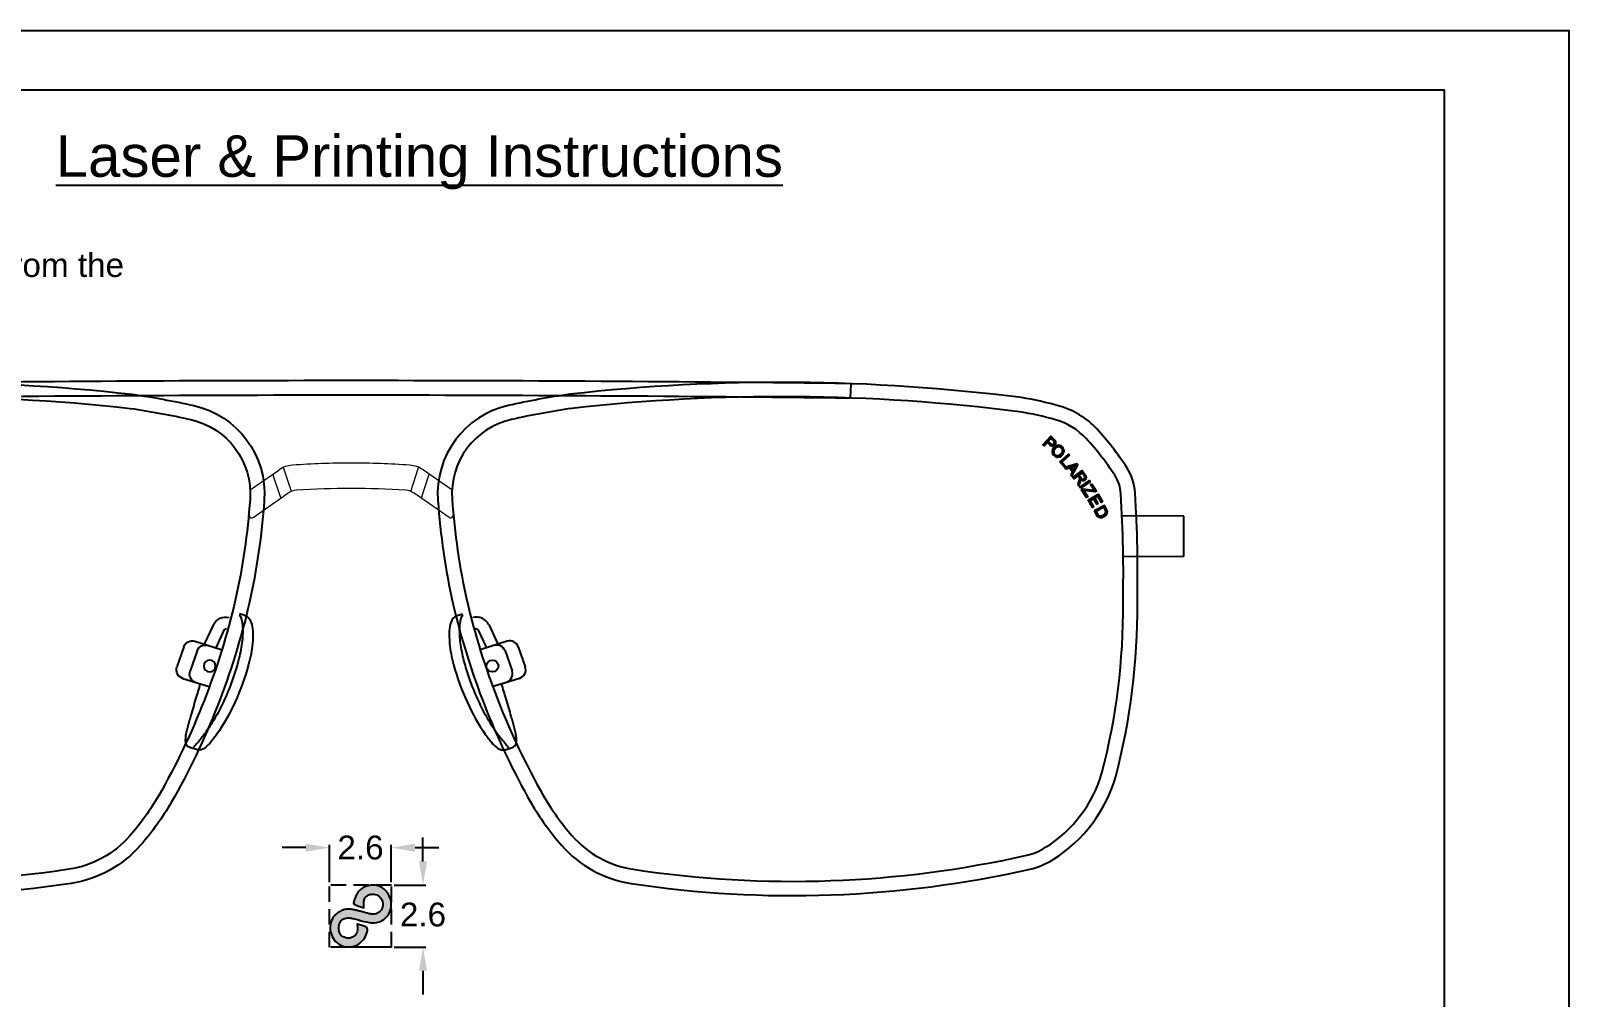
# Model space of a CAD drawing. Header units: millimetres. Extents: x 1399 to 2555, y 1196 to 1555.
# Drawn here: x 1479.7 to 1609, y 1473.3 to 1554.6 of the extents above; entities that cross this region are included whole.
import ezdxf
from ezdxf import colors
from ezdxf.entities.mleader import LeaderData, LeaderLine
from ezdxf.math import Vec2, Vec3

# ---------------------------------------------------------------- set-up
doc = ezdxf.new("R2010")
doc.units = ezdxf.units.MM
doc.linetypes.add('DASHED', pattern=[19.05, 12.7, -6.35])
doc.linetypes.add('HIDDEN2', pattern=[0.1875, 0.125, -0.0625])
doc.layers.add('Dimension', color=3, linetype='Continuous')
doc.layers.add('Hidden Line', color=1, linetype='HIDDEN2')
doc.layers.add('绘图层', color=7, linetype='Continuous', lineweight=15)
doc.styles.get("Standard").update_dxf_attribs({"font": 'arial.ttf'})
doc.dimstyles.new('Standard$0', dxfattribs={"dimtxt": 2.3, "dimasz": 2, "dimexe": 1, "dimexo": 1, "dimgap": 1, "dimtad": 0, "dimtih": 1, "dimtoh": 1, "dimdec": 1, "dimzin": 0, "dimdsep": 46, "dimtxsty": 'Standard', "dimcen": 0, "dimclrd": 4, "dimclre": 4, "dimclrt": 4, "dimadec": 1, "dimazin": 0, "dimtfac": 1, "dimtdec": 1, "dimtofl": 0, "dimtmove": 0, "dimatfit": 0, "dimfxl": 1, "dimtolj": 1, "dimtzin": 0, "dimarcsym": 0})

# ---------------------------------------------------------------- blocks, each defined once
blk = doc.blocks.new('mn')
at = {"color": 7}
for p, q in [((6512.1, -4128.87), (6512.55, -4128.72)), ((6514.77, -4129.55), (6515.6, -4131.17)), ((6513.88, -4130), (6514.64, -4131.5)), ((6516.37, -4130.9), (6514.2, -4131.65)), ((6516.22, -4131.72), (6516.86, -4133.38)), ((6517.32, -4131.34), (6517.96, -4133)), ((6517.5, -4133.98), (6515.31, -4134.73)), ((6516.49, -4140.01), (6517.09, -4139.81))]:
    blk.add_line(p, q, dxfattribs=at)
blk.add_circle((6515.2, -4133.02), 0.5, dxfattribs=at)
for centre, radius, start, end in [((6513.74, -4130.13), 1.18, 29.5662, 105.1946), ((6513.74, -4130.13), 0.18, 29.5662, 109.3578), ((6516.62, -4131.61), 0.75, 21.0536, 108.9615), ((6515.52, -4131.99), 0.75, 21.0536, 108.9615), ((6516.16, -4133.65), 0.75, 288.9615, 21.0536), ((6517.26, -4133.27), 0.75, 288.9615, 21.0536), ((6516.92, -4139.34), 0.5, 288.9615, 352.0354)]:
    blk.add_arc(centre, radius, start, end, dxfattribs=at)
for points, knots in [([(6512.1, -4128.87), (6512.02, -4128.9), (6511.94, -4128.95), (6511.73, -4129.14), (6511.64, -4129.32), (6511.53, -4129.7), (6511.49, -4129.93), (6511.47, -4130.51), (6511.49, -4130.87), (6511.58, -4131.54), (6511.63, -4131.82), (6511.76, -4132.4), (6511.84, -4132.7), (6511.93, -4133)], [0, 0, 0, 0, 0.525689, 0.525689, 1.652907, 1.652907, 2.923389, 2.923389, 4.456515, 4.456515, 5.498466, 5.498466, 6.576224, 6.576224, 6.576224, 6.576224]), ([(6512.57, -4128.8), (6512.54, -4128.84), (6512.51, -4128.89), (6512.44, -4129.04), (6512.4, -4129.16), (6512.35, -4129.45), (6512.33, -4129.61), (6512.31, -4129.97), (6512.32, -4130.16), (6512.35, -4130.56), (6512.37, -4130.78), (6512.44, -4131.24), (6512.48, -4131.48), (6512.59, -4131.97), (6512.65, -4132.22), (6512.75, -4132.55), (6512.77, -4132.63), (6512.79, -4132.71)], [0.342327, 0.342327, 0.342327, 0.342327, 0.733059, 0.733059, 1.466118, 1.466118, 2.199177, 2.199177, 2.932236, 2.932236, 3.665693, 3.665693, 4.39915, 4.39915, 5.132608, 5.132608, 5.375972, 5.375972, 5.375972, 5.375972]), ([(6511.93, -4133), (6512.26, -4134.08), (6512.68, -4135.13), (6513.65, -4137.08), (6514.19, -4137.97), (6514.78, -4138.75)], [0, 0, 0, 0, 3.393519, 3.393519, 6.793295, 6.793295, 6.793295, 6.793295]), ([(6512.79, -4132.71), (6512.93, -4133.17), (6513.09, -4133.62), (6513.5, -4134.69), (6513.76, -4135.29), (6514.26, -4136.29), (6514.49, -4136.73), (6515, -4137.57), (6515.27, -4137.98), (6515.6, -4138.41), (6515.64, -4138.47), (6515.68, -4138.52)], [12.477352, 12.477352, 12.477352, 12.477352, 13.824357, 13.824357, 15.774274, 15.774274, 17.2906, 17.2906, 18.806925, 18.806925, 19.033217, 19.033217, 19.033217, 19.033217]), ([(6517, -4137.42), (6516.97, -4137.35), (6516.95, -4137.28), (6516.77, -4136.72), (6516.61, -4136.23), (6516.3, -4135.31), (6516.16, -4134.89), (6516.02, -4134.49)], [9.004309, 9.004309, 9.004309, 9.004309, 9.230601, 9.230601, 10.746927, 10.746927, 12.028994, 12.028994, 12.028994, 12.028994]), ([(6517.27, -4138.33), (6517.23, -4138.18), (6517.18, -4138.03), (6517.09, -4137.73), (6517.05, -4137.58), (6517, -4137.42)], [8.414025, 8.414025, 8.414025, 8.414025, 8.934537, 8.934537, 9.455744, 9.455744, 9.455744, 9.455744]), ([(6514.78, -4138.75), (6514.87, -4138.87), (6514.96, -4138.98), (6515.14, -4139.21), (6515.23, -4139.31), (6515.33, -4139.42)], [0, 0, 0, 0, 0.516499, 0.516499, 1.03397, 1.03397, 1.03397, 1.03397]), ([(6515.68, -4138.52), (6515.77, -4138.64), (6515.86, -4138.76), (6516.04, -4138.98), (6516.14, -4139.09), (6516.23, -4139.2), (6516.24, -4139.21), (6516.25, -4139.23), (6516.27, -4139.24), (6516.32, -4139.3), (6516.38, -4139.36), (6516.43, -4139.43), (6516.55, -4139.56), (6516.66, -4139.69), (6516.78, -4139.81)], [20.071782, 20.071782, 20.071782, 20.071782, 20.592988, 20.592988, 21.113501, 21.113501, 21.113501, 21.18052, 21.18052, 21.18052, 21.484011, 21.484011, 21.484011, 22.11914, 22.11914, 22.11914, 22.11914]), ([(6517.42, -4139.41), (6517.42, -4139.41), (6517.42, -4139.41), (6517.42, -4139.41), (6517.42, -4139.39), (6517.42, -4139.37), (6517.43, -4139.27), (6517.43, -4139.17), (6517.41, -4138.95), (6517.39, -4138.83), (6517.35, -4138.59), (6517.31, -4138.46), (6517.27, -4138.33)], [0.853482, 0.853482, 0.853482, 0.853482, 0.855432, 0.855432, 0.855432, 0.944962, 0.944962, 1.417442, 1.417442, 1.889923, 1.889923, 2.345183, 2.345183, 2.345183, 2.345183]), ([(6515.33, -4139.42), (6515.47, -4139.59), (6515.62, -4139.72), (6515.9, -4139.93), (6516.03, -4139.99), (6516.29, -4140.06), (6516.4, -4140.04), (6516.49, -4140.01)], [0, 0, 0, 0, 0.796315, 0.796315, 1.559532, 1.559532, 2.335249, 2.335249, 2.335249, 2.335249])]:
    blk.add_open_spline(points, degree=3, knots=knots, dxfattribs=at)
blk = doc.blocks.new('yhgyf')
at = {"ltscale": 1000}
h = blk.add_hatch(color=0, dxfattribs=at)
h.dxf.hatch_style = 1
h.paths.add_polyline_path([(12820.05, 3880.69), (12819.73, 3881.02), (12819.03, 3880.32), (12819.12, 3880.23), (12819.41, 3880.52), (12819.64, 3880.28, 1)])
h.paths.add_polyline_path([(12819.74, 3880.84), (12819.96, 3880.62, -1), (12819.71, 3880.38), (12819.49, 3880.6)], flags=16)
h = blk.add_hatch(color=0, dxfattribs=at)
h.dxf.hatch_style = 1
h.paths.add_polyline_path([(12820.65, 3880.1, 0.267981), (12820.22, 3880.23, 0.207185), (12819.83, 3879.9, 0.288248), (12819.89, 3879.43, 0.228721), (12820.26, 3879.24, 0.27911), (12820.75, 3879.59, 0.314419)])
h.paths.add_polyline_path([(12820.66, 3879.72, -0.190431), (12820.41, 3879.42, -0.323606), (12820.04, 3879.44, -0.387777), (12819.97, 3879.87, -0.131727), (12820.17, 3880.07, -0.347174), (12820.57, 3880.02, -0.264322)], flags=16)
h = blk.add_hatch(color=0, dxfattribs=at)
h.dxf.hatch_style = 1
h.paths.add_polyline_path([(12820.88, 3878.45), (12820.58, 3878.82), (12821.24, 3879.37), (12821.16, 3879.47), (12820.4, 3878.85), (12820.79, 3878.37)])
h = blk.add_hatch(color=0, dxfattribs=at)
h.dxf.hatch_style = 1
h.paths.add_polyline_path([(12820.82, 3878.34), (12820.9, 3878.23), (12821.2, 3878.32), (12821.45, 3877.99), (12821.28, 3877.72), (12821.37, 3877.6), (12821.91, 3878.51), (12821.82, 3878.62)])
h.paths.add_polyline_path([(12821.76, 3878.48), (12821.51, 3878.09), (12821.32, 3878.34)], flags=16)
h = blk.add_hatch(color=0, dxfattribs=at)
h.dxf.hatch_style = 1
h.paths.add_polyline_path([(12822.56, 3877.6), (12822.25, 3878.05), (12821.44, 3877.5), (12821.52, 3877.38), (12822.24, 3877.87), (12822.44, 3877.58, -1), (12822.17, 3877.4), (12821.97, 3877.69), (12821.88, 3877.63), (12821.97, 3877.49, -0.254413), (12821.99, 3877.28), (12821.84, 3876.92), (12821.93, 3876.78), (12822.07, 3877.11, 0.124716), (12822.1, 3877.33, 0.057292), (12822.18, 3877.25, 0.805386)])
h = blk.add_hatch(color=0, dxfattribs=at)
h.dxf.hatch_style = 1
h.paths.add_polyline_path([(12822.9, 3877.09), (12822.83, 3877.2), (12822, 3876.67), (12822.07, 3876.56)])
h = blk.add_hatch(color=0, dxfattribs=at)
h.dxf.hatch_style = 1
h.paths.add_polyline_path([(12823.39, 3876.29), (12823.03, 3876.89), (12822.92, 3876.83), (12823.2, 3876.36), (12822.25, 3876.5), (12822.15, 3876.44), (12822.55, 3875.77), (12822.65, 3875.83), (12822.33, 3876.37), (12823.28, 3876.22)])
h = blk.add_hatch(color=0, dxfattribs=at)
h.dxf.hatch_style = 1
h.paths.add_polyline_path([(12822.67, 3875.56), (12823.01, 3874.91), (12823.11, 3874.97), (12822.83, 3875.49), (12823.13, 3875.65), (12823.38, 3875.18), (12823.48, 3875.23), (12823.23, 3875.71), (12823.49, 3875.85), (12823.78, 3875.32), (12823.88, 3875.38), (12823.53, 3876.02)])
h = blk.add_hatch(color=0, dxfattribs=at)
h.dxf.hatch_style = 1
h.paths.add_polyline_path([(12823.15, 3874.64), (12823.34, 3874.25, 0.263957), (12823.62, 3874.05, 0.279109), (12824.2, 3874.34, 0.262079), (12824.22, 3874.68), (12824.03, 3875.06)])
h.paths.add_polyline_path([(12823.98, 3874.9), (12824.1, 3874.65, -0.30602), (12824.06, 3874.37, -0.196326), (12823.67, 3874.18, -0.303394), (12823.43, 3874.32), (12823.31, 3874.57)], flags=16)
for points in [[(12819.41, 3880.52), (12819.64, 3880.28, 1), (12820.05, 3880.69), (12819.73, 3881.02), (12819.03, 3880.32), (12819.12, 3880.23)], [(12819.71, 3880.38, 1), (12819.96, 3880.62), (12819.74, 3880.84), (12819.49, 3880.6)], [(12820.17, 3880.07, 0.131727), (12819.97, 3879.87, 0.387777), (12820.04, 3879.44, 0.323606), (12820.41, 3879.42, 0.190431), (12820.66, 3879.72, 0.264322), (12820.57, 3880.02, 0.347174)]]:
    blk.add_lwpolyline(points, format="xyb", close=True)
for points in [[(12819.83, 3879.9, 0.288248), (12819.89, 3879.43, 0.228721), (12820.26, 3879.24)], [(12820.26, 3879.24, 0.27911), (12820.75, 3879.59, 0.314419), (12820.65, 3880.1, 0.267981), (12820.22, 3880.23, 0.207185), (12819.83, 3879.9)], [(12821.97, 3877.69), (12822.17, 3877.4, 1), (12822.44, 3877.58), (12822.24, 3877.87), (12821.52, 3877.38), (12821.44, 3877.5), (12822.25, 3878.05), (12822.56, 3877.6)], [(12821.88, 3877.63), (12821.97, 3877.49, -0.254413), (12821.99, 3877.28), (12821.84, 3876.92), (12821.93, 3876.78), (12822.07, 3877.11, 0.124716), (12822.1, 3877.33, 0.057292), (12822.18, 3877.25)], [(12823.15, 3874.64), (12823.34, 3874.25, 0.263957), (12823.62, 3874.05, 0.279109), (12824.2, 3874.34, 0.262079), (12824.22, 3874.68), (12824.03, 3875.06), (12823.15, 3874.64)], [(12824.06, 3874.37, 0.30602), (12824.1, 3874.65), (12823.98, 3874.9), (12823.31, 3874.57), (12823.43, 3874.32, 0.303394), (12823.67, 3874.18)]]:
    blk.add_lwpolyline(points, format="xyb")
for points in [[(12820.58, 3878.82), (12820.88, 3878.45), (12820.79, 3878.37), (12820.4, 3878.85), (12821.16, 3879.47), (12821.24, 3879.37)], [(12821.28, 3877.72), (12821.37, 3877.6), (12821.91, 3878.51), (12821.82, 3878.62), (12820.82, 3878.34), (12820.9, 3878.23), (12821.2, 3878.32), (12821.45, 3877.99)], [(12821.76, 3878.48), (12821.51, 3878.09), (12821.32, 3878.34)], [(12822.07, 3876.56), (12822, 3876.67), (12822.83, 3877.2), (12822.9, 3877.09)], [(12822.67, 3875.56), (12823.53, 3876.02), (12823.88, 3875.38), (12823.78, 3875.32), (12823.49, 3875.85), (12823.23, 3875.71), (12823.48, 3875.23), (12823.38, 3875.18), (12823.13, 3875.65), (12822.83, 3875.49), (12823.11, 3874.97), (12823.01, 3874.91)]]:
    blk.add_lwpolyline(points, close=True)
blk.add_lwpolyline([(12823.03, 3876.89), (12823.39, 3876.29), (12823.28, 3876.22), (12822.33, 3876.37), (12822.65, 3875.83), (12822.55, 3875.77), (12822.15, 3876.44), (12822.25, 3876.5), (12823.2, 3876.36), (12822.92, 3876.83), (12823.03, 3876.89)])
for centre, radius, start, end in [((12822.33, 3877.47), 0.263, 233.9519, 38.1785), ((12823.64, 3874.76), 0.577, 273.3509, 317.7803)]:
    blk.add_arc(centre, radius, start, end)
blk = doc.blocks.new('*D173')
at = {"layer": 'Defpoints', "color": 0, "transparency": 16777216}
for p in [(1510.01, 1485.91), (1504.82, 1482.76), (1510.01, 1482.76)]:
    blk.add_point(p, dxfattribs=at)
at = {"layer": 'Dimension', "color": 3, "lineweight": -2, "transparency": 16777216}
for p, q in [((1504.82, 1483.01), (1504.82, 1486.16)), ((1510.01, 1483.01), (1510.01, 1486.16)), ((1502.82, 1485.91), (1500.82, 1485.91)), ((1512.01, 1485.91), (1514.01, 1485.91))]:
    blk.add_line(p, q, dxfattribs=at)
at = {"layer": 'Dimension', "color": 3, "transparency": 16777216}
for points in [[(1502.82, 1486.24), (1502.82, 1485.57), (1504.82, 1485.91)], [(1512.01, 1486.24), (1512.01, 1485.57), (1510.01, 1485.91)]]:
    blk.add_solid(points, dxfattribs=at)
at = {"layer": 'Dimension', "transparency": 16777216, "insert": (1507.42, 1485.91), "char_height": 2, "attachment_point": 5}
blk.add_mtext('\\A1;2.6', dxfattribs=at)
blk = doc.blocks.new('*D174')
at = {"layer": 'Defpoints', "color": 0, "transparency": 16777216}
for p in [(1510.01, 1482.76), (1510.01, 1477.56), (1512.67, 1477.56)]:
    blk.add_point(p, dxfattribs=at)
at = {"layer": 'Dimension', "color": 3, "lineweight": -2, "transparency": 16777216}
for p, q in [((1512.67, 1484.76), (1512.67, 1486.76)), ((1510.26, 1482.76), (1512.92, 1482.76)), ((1510.26, 1477.56), (1512.92, 1477.56)), ((1512.67, 1475.56), (1512.67, 1473.56))]:
    blk.add_line(p, q, dxfattribs=at)
at = {"layer": 'Dimension', "color": 3, "transparency": 16777216}
for points in [[(1512.34, 1484.76), (1513.01, 1484.76), (1512.67, 1482.76)], [(1512.34, 1475.56), (1513.01, 1475.56), (1512.67, 1477.56)]]:
    blk.add_solid(points, dxfattribs=at)
at = {"layer": 'Dimension', "transparency": 16777216, "insert": (1512.67, 1480.28), "char_height": 2, "attachment_point": 5}
blk.add_mtext('\\A1;2.6', dxfattribs=at)

msp = doc.modelspace()

# ---------------------------------------------------------------- hatches: boundary and pattern name
at = {"ltscale": 1000}
h = msp.add_hatch(color=0, dxfattribs=at)
h.dxf.hatch_style = 1
h.paths.add_polyline_path([(1506.90562, 1480.68115, 0.009200992), (1506.61566, 1480.73602, 0.034578922), (1506.43156, 1480.7544, 0.080860631), (1506.03938, 1480.70272, 0.0615555), (1505.64243, 1480.52767, 0.060960258), (1505.29572, 1480.25855, 0.075113595), (1505.05194, 1479.93046, 0.107407412), (1504.86823, 1479.27954, 0.103911807), (1504.96776, 1478.60269, 0.104789419), (1505.3299, 1478.02749), (1505.35122, 1478.00597, 0.105998102), (1505.88752, 1477.66302, 0.099430566), (1506.48492, 1477.56692, 0.098955361), (1507.07495, 1477.70879, 0.098091), (1507.56866, 1478.06785, 0.096106349), (1507.89253, 1478.59042, 0.027845832), (1508.00182, 1478.93454, 0.165175767), (1507.98777, 1479.12011, 0.187091822), (1507.86519, 1479.2458, 0.03752485), (1507.5662, 1479.35596), (1507.14718, 1479.47555), (1507.16148, 1479.10773, -0.070095681), (1507.13393, 1478.83615, -0.093403994), (1507.03144, 1478.61109, -0.094441604), (1506.85483, 1478.44022, -0.07294592), (1506.61154, 1478.32719, -0.087245771), (1506.41812, 1478.3048, -0.049283669), (1506.18419, 1478.3419, -0.04916132), (1505.96131, 1478.42428, -0.084660695), (1505.80079, 1478.53917, -0.107698329), (1505.67549, 1478.73633, -0.057785728), (1505.60774, 1479.01797, -0.056259185), (1505.60525, 1479.31903, -0.080747817), (1505.67506, 1479.57598, -0.024708318), (1505.75744, 1479.73583, -0.081897649), (1505.83239, 1479.82689, -0.07762072), (1505.93483, 1479.89165, -0.020736764), (1506.11537, 1479.96113, -0.058915101), (1506.31396, 1480.00308, -0.050945612), (1506.52708, 1480.00067, -0.032737984), (1506.80813, 1479.94995, -0.008825039), (1507.24593, 1479.83271, 0.026228042), (1508.14296, 1479.62564, 0.080367301), (1508.7649, 1479.61691, 0.10870549), (1509.24848, 1479.80055, 0.074386718), (1509.68855, 1480.19278, 0.134096321), (1509.99077, 1480.85574, 0.115691978), (1509.93767, 1481.62126, 0.113819924), (1509.5474, 1482.29307, 0.126576461), (1508.91561, 1482.69451, 0.084813795), (1508.44929, 1482.76261, 0.07171586), (1507.95722, 1482.67945, 0.072637037), (1507.51453, 1482.46254, 0.091631065), (1507.19188, 1482.14119, 0.040913413), (1507.06256, 1481.91682, 0.022950654), (1506.9413, 1481.62614, 0.019636585), (1506.85157, 1481.34608, 0.12511933), (1506.84834, 1481.19805, 0.20226179), (1506.87892, 1481.15578, 0.022027375), (1506.98658, 1481.09677, 0.024188929), (1507.12699, 1481.03592, 0.017226075), (1507.28943, 1480.98098), (1507.70951, 1480.85486), (1507.70045, 1481.22366, -0.074831952), (1507.7397, 1481.53646, -0.112410803), (1507.87058, 1481.77712, -0.114016507), (1508.09114, 1481.93517, -0.078542062), (1508.39105, 1482.00791, -0.168010779), (1508.90661, 1481.87531, -0.157558413), (1509.24652, 1481.44944, -0.15933647), (1509.27088, 1480.90898, -0.171660276), (1508.96887, 1480.47776, -0.072505256), (1508.7301, 1480.35495, -0.090273832), (1508.48377, 1480.31766, -0.052331959), (1508.14681, 1480.36322, -0.010347934), (1507.5571, 1480.51987, 0.009446164), (1507.2338, 1480.60638, 0.009285)])

# ---------------------------------------------------------------- linework, layer by layer
at = {"color": 0, "lineweight": 9}
for p, q in [((1498.13934, 1515.97428), (1500.54037, 1517.64518)), ((1500.70923, 1515.2956), (1500.06296, 1517.28248)), ((1501.60659, 1515.84458), (1500.94997, 1517.86326)), ((1511.64728, 1515.84458), (1512.3039, 1517.86326)), ((1512.54464, 1515.2956), (1513.19092, 1517.28248)), ((1515.11181, 1515.97617), (1512.7135, 1517.64518)), ((1498.38876, 1513.65031), (1501.32314, 1515.69237)), ((1514.86511, 1513.65031), (1511.93073, 1515.69237)), ((1498.03188, 1513.96721), (1498.08011, 1513.76752)), ((1515.21995, 1513.95877), (1515.17376, 1513.76752))]:
    msp.add_line(p, q, dxfattribs=at)
for p, q in [((1576.64237, 1513.75975), (1571.44503, 1513.78267)), ((1576.64237, 1510.37175), (1576.64237, 1513.75975)), ((1576.64237, 1510.37175), (1571.54391, 1510.34926))]:
    msp.add_line(p, q)
msp.add_lwpolyline([(1399.04113, 1257.5531), (1609.04113, 1257.5531), (1609.04113, 1554.5531), (1399.04113, 1554.5531)], close=True)
msp.add_lwpolyline([(1598.55895, 1262.5531), (1598.55895, 1549.5531), (1408.55895, 1549.5531), (1408.55895, 1262.5531)])
for points in [[(1491.50095, 1489.69114, -0.04784015), (1488.93483, 1486.11562, -0.177260616), (1483.08875, 1482.90812, -0.093619379), (1449.53603, 1484.10847, -0.0872475), (1447.58719, 1484.92441, -0.18480499), (1442.34192, 1491.88494, -0.066645281), (1440.52043, 1506.46166, -0.020209093), (1440.70582, 1515.72403, -0.129916935), (1441.41064, 1517.85931, -0.04230598), (1443.93178, 1521.09588, -0.138026619), (1447.07232, 1523.02197, -0.029721309), (1450.26705, 1523.72429, -0.059665267), (1488.21928, 1524.01199, -0.019444881), (1493.41292, 1523.05632, -0.371104633), (1499.32863, 1515.09825, -0.036615175), (1498.06388, 1506.41641, -0.071928655)], [(1548.67328, 1524.89744, 0.006124752), (1464.58877, 1524.89744), (1464.63287, 1523.69789, -0.006120468), (1548.62918, 1523.69789)], [(1521.7501, 1489.69114, 0.04784015), (1524.31622, 1486.11562, 0.177260616), (1530.1623, 1482.90812, 0.093619379), (1563.71502, 1484.10847, 0.0872475), (1565.66386, 1484.92441, 0.18480499), (1570.90913, 1491.88494, 0.066645281), (1572.73062, 1506.46166, 0.020209093), (1572.54524, 1515.72403, 0.129916935), (1571.84041, 1517.85931, 0.04230598), (1569.31928, 1521.09588, 0.138026619), (1566.17873, 1523.02197, 0.029721309), (1562.98401, 1523.72429, 0.059665267), (1525.03177, 1524.01199, 0.019444881), (1519.83813, 1523.05632, 0.371104633), (1513.92242, 1515.09825, 0.036615175), (1515.18717, 1506.41641, 0.071928655)], [(1490.4609, 1490.28975, -0.047776388), (1488.03117, 1486.90517, -0.177260616), (1482.90831, 1484.09448, -0.093619379), (1449.80078, 1485.2789, -0.087578148), (1448.22991, 1485.93781, -0.184648817), (1443.49881, 1492.20398, -0.066661251), (1441.72054, 1506.46859, -0.020247801), (1441.90363, 1515.65156, -0.129916935), (1442.41622, 1517.20448, -0.04230598), (1444.81279, 1520.28114, -0.138026619), (1447.39913, 1521.86733, -0.02955074), (1450.4369, 1522.53623, -0.059606301), (1488.06681, 1522.82156, -0.019374262), (1493.15004, 1521.88547, -0.371104633), (1498.13169, 1515.18394, -0.036583326), (1496.89386, 1506.68308, -0.071875032)], [(1522.79015, 1490.28975, 0.047776388), (1525.21988, 1486.90517, 0.177260616), (1530.34274, 1484.09448, 0.093619379), (1563.45027, 1485.2789, 0.087578148), (1565.02114, 1485.93781, 0.184648817), (1569.75224, 1492.20398, 0.066661251), (1571.53051, 1506.46859, 0.020247801), (1571.34743, 1515.65156, 0.129916935), (1570.83483, 1517.20448, 0.04230598), (1568.43826, 1520.28114, 0.138026619), (1565.85193, 1521.86733, 0.02955074), (1562.81415, 1522.53623, 0.059606301), (1525.18424, 1522.82156, 0.019374262), (1520.10101, 1521.88547, 0.371104633), (1515.11936, 1515.18394, 0.036583326), (1516.35719, 1506.68308, 0.071875032)], [(1505.05194, 1479.93047, 0.107407), (1504.86823, 1479.27955, 0.103912), (1504.96775, 1478.60269, 0.10479), (1505.3299, 1478.02749, 0.111047), (1505.88754, 1477.66302, 0.099477), (1506.48522, 1477.56693, 0.098907), (1507.07495, 1477.70879, 0.098091), (1507.56866, 1478.06785, 0.096106), (1507.89253, 1478.59042, 0.027846), (1508.00182, 1478.93454, 0.165175), (1507.98777, 1479.12011, 0.187093), (1507.86519, 1479.2458, 0.037525), (1507.5662, 1479.35596), (1507.14718, 1479.47555), (1507.16148, 1479.10774, -0.070096), (1507.13393, 1478.83615, -0.09345), (1507.03137, 1478.61099, -0.094394), (1506.85483, 1478.44022, -0.072946), (1506.61154, 1478.32719, -0.087246), (1506.41812, 1478.3048, -0.04927), (1506.18425, 1478.34189, -0.049175), (1505.96131, 1478.42428, -0.08466), (1505.80079, 1478.53917, -0.107699), (1505.67549, 1478.73633, -0.057782), (1505.60774, 1479.01795, -0.056263), (1505.60525, 1479.31903, -0.080748), (1505.67506, 1479.57599, -0.024708), (1505.75744, 1479.73583, -0.081903), (1505.83239, 1479.8269, -0.077616), (1505.93483, 1479.89165, -0.020737), (1506.11537, 1479.96113, -0.058912), (1506.31395, 1480.00308, -0.050948), (1506.52708, 1480.00067, -0.032738), (1506.80813, 1479.94995, -0.008825), (1507.24593, 1479.83271, 0.026228), (1508.14296, 1479.62564, 0.080367), (1508.7649, 1479.61691, 0.108707), (1509.24848, 1479.80055, 0.074386), (1509.68855, 1480.19278, 0.134097), (1509.99077, 1480.85574, 0.1157), (1509.93766, 1481.62131, 0.11381), (1509.54741, 1482.29306, 0.126569), (1508.91567, 1482.69449, 0.084824), (1508.44929, 1482.76261, 0.071716), (1507.95722, 1482.67945, 0.072637), (1507.51453, 1482.46254, 0.091631), (1507.19188, 1482.1412, 0.040914), (1507.06255, 1481.91682, 0.02295), (1506.9413, 1481.62615, 0.019637), (1506.85157, 1481.34608, 0.125119), (1506.84834, 1481.19805, 0.202262), (1506.87892, 1481.15578, 0.022026), (1506.98658, 1481.09677, 0.02419), (1507.12699, 1481.03592, 0.017226), (1507.28943, 1480.98098), (1507.70951, 1480.85486), (1507.70045, 1481.22366, -0.074832), (1507.7397, 1481.53647, -0.112412), (1507.87059, 1481.77713, -0.114015), (1508.09114, 1481.93517, -0.078543), (1508.39105, 1482.00791, -0.167999), (1508.90659, 1481.87533, -0.157566), (1509.24652, 1481.44944, -0.159339), (1509.27088, 1480.90897, -0.17166), (1508.96887, 1480.47776, -0.072504), (1508.7301, 1480.35495, -0.090276), (1508.48377, 1480.31766, -0.052332), (1508.14681, 1480.36322, -0.010348), (1507.5571, 1480.51988, 0.009446), (1507.2338, 1480.60638, 0.009285), (1506.90562, 1480.68115, 0.009201), (1506.61566, 1480.73602, 0.034578), (1506.43156, 1480.7544, 0.080862), (1506.03937, 1480.70272, 0.061575), (1505.64231, 1480.5276, 0.060941), (1505.29572, 1480.25855, 0.075113)]]:
    msp.add_lwpolyline(points, format="xyb", close=True)
for centre, radius, start, end in [((1501.85415, 1515.75732), 2.3, 94.120986, 124.8343744), ((1506.62694, 1449.51369), 68.71534, 90, 94.120986), ((1506.62694, 1449.51369), 68.71534, 85.879014, 90), ((1511.39973, 1515.75732), 2.3, 55.1656256, 85.879014), ((1502.12283, 1514.54324), 1.4, 93.9621192, 124.8343744), ((1506.62694, 1449.51369), 66.58534, 90, 93.9621192), ((1506.62694, 1449.51369), 66.58534, 86.0378808, 90), ((1511.13104, 1514.54324), 1.4, 55.1656256, 86.0378808), ((1498.27452, 1513.81447), 0.2, 193.5766838, 304.8343744), ((1514.97935, 1513.81447), 0.2, 235.1656256, 346.4233162)]:
    msp.add_arc(centre, radius, start, end, dxfattribs=at)
at = {"layer": 'Hidden Line', "linetype": 'DASHED', "ltscale": 0.1}
for p, q in [((1504.81976, 1477.55879), (1504.81976, 1482.76138)), ((1510.01253, 1482.76138), (1504.81976, 1482.76138)), ((1510.01253, 1477.55879), (1510.01253, 1482.76138)), ((1510.01253, 1477.55879), (1504.81976, 1477.55879)), ((1509.16667, 1477.55879), (1505.66563, 1477.55879))]:
    msp.add_line(p, q, dxfattribs=at)

# ---------------------------------------------------------------- block references
for name, p, rotation in [('yhgyf', (-11112.23301, -2801.98798), 1.983785193414123), ('mn', (-4856.43641, 5847.40636), 358.1047370887325)]:
    msp.add_blockref(name, p, dxfattribs=dict(rotation=rotation))
at = {"xscale": -1, "rotation": 1.895262911267501}
msp.add_blockref('mn', (7869.68746, 5847.40636), dxfattribs=at)

# ---------------------------------------------------------------- texts
at = {"insert": (1512.36787, 1543.50323), "char_height": 3.5, "width": 76.6586513, "attachment_point": 5}
msp.add_mtext('{\\LLaser & Printing Instructions}', dxfattribs=at)

# ---------------------------------------------------------------- dimensions: what is measured, and where the dimension line sits
at = {"layer": 'Dimension'}
dim = msp.add_linear_dim(base=(1510.01253, 1485.90586), p1=(1504.81976, 1482.76138), p2=(1510.01253, 1482.76138), dimstyle='Standard$0', override={"dimtxt": 2, "dimexe": 0.25, "dimexo": 0.25, "dimgap": 0.25, "dimlfac": 0.5, "dimclrd": 3, "dimclre": 3, "dimclrt": 256, "dimadec": 2, "dimtdec": 2, "dimatfit": 3}, dxfattribs=at)
dim.commit()
dim.dimension.update_dxf_attribs({"geometry": '*D173', "text_midpoint": (1507.41615, 1485.90586), "dimtype": 160})
dim = msp.add_linear_dim(base=(1512.67405, 1477.55879), p1=(1510.01253, 1482.76138), p2=(1510.01253, 1477.55879), angle=90, dimstyle='Standard$0', override={"dimtxt": 2, "dimexe": 0.25, "dimexo": 0.25, "dimgap": 0.25, "dimlfac": 0.5, "dimclrd": 3, "dimclre": 3, "dimclrt": 256, "dimadec": 2, "dimtdec": 2, "dimatfit": 3}, dxfattribs=at)
dim.commit()
dim.dimension.update_dxf_attribs({"geometry": '*D174', "text_midpoint": (1512.67405, 1480.28441), "dimtype": 160})

# ---------------------------------------------------------------- leaders
at = {"layer": '绘图层', "color": 7, "linetype": 'ByBlock', "lineweight": 9}
ml = msp.add_multileader_mtext('Standard', dxfattribs=at)
ml.set_content('{\\C256;Leave 2mm gap from the edge of lens}', color=7)
ml.set_leader_properties()
ml.build(insert=Vec2(0, 0))
ml.multileader.update_dxf_attribs({"arrow_head_size": 2})
ctx = ml.context
ctx.base_point, ctx.char_height, ctx.arrow_head_size, ctx.plane_origin = Vec3(1454.48512, 1534.57248), 2, 2, Vec3(1454.22747, 1518.98812)
notes = []
notes.append((ctx, [(1, (1, 1, 0), (1446.48512, 1534.57248), (1, 0), 8, [(0, [(1446.16658, 1518.98762)], 0, [])])]))
ctx.mtext.insert, ctx.mtext.width, ctx.mtext.flow_direction = Vec3(1456.48512, 1535.86648), 31.6480349, 5
for ctx, leaders in notes:
    for number, flags, end, landing, length, lines in leaders:
        leader = LeaderData()
        leader.index, (leader.has_last_leader_line, leader.has_dogleg_vector, leader.attachment_direction) = number, flags
        leader.last_leader_point, leader.dogleg_vector, leader.dogleg_length = Vec3(end), Vec3(landing), length
        for number, points, colour, breaks in lines:
            line = LeaderLine()
            line.index, line.vertices, line.color, line.breaks = number, Vec3.list(points), colors.encode_raw_color(colour), breaks
            leader.lines.append(line)
        ctx.leaders.append(leader)

doc.saveas('drawing.dxf')
